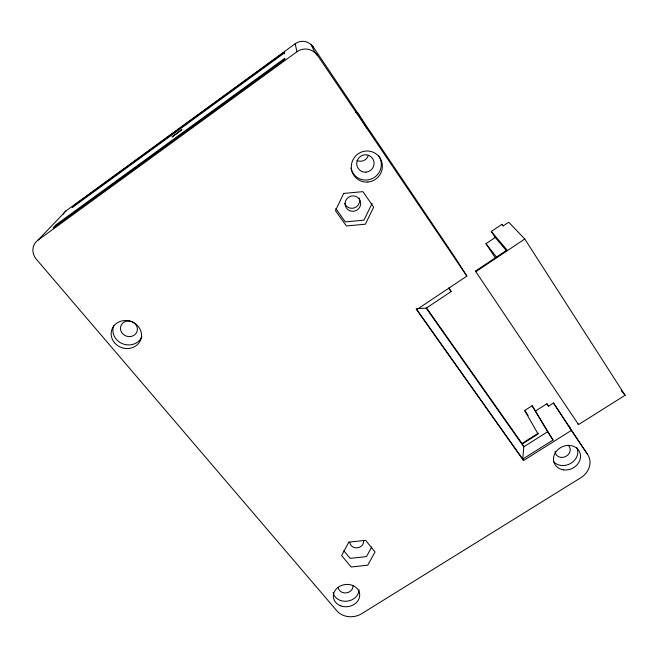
<?xml version="1.0" encoding="UTF-8"?>
<svg xmlns="http://www.w3.org/2000/svg" width="658" height="658" viewBox="0 0 658 658"><rect width="100%" height="100%" fill="white"/><g stroke="black" fill="none" stroke-linecap="round" stroke-linejoin="round"><path stroke-width="0.99" d="M284.322 53.833L284.618 51.892L74.79 204.877L72.158 207.648L284.643 52.763L284.618 51.892M372.14 203.355L363.973 220.159L345.31 221.911L335.769 208.52M371.745 546.995L366.49 556.602L350.114 558.362L343.863 550.804M37.876 240.236L66.277 210.667L295.187 43.749A13.481 12.979 79.9 0 1 313.364 47.162L454.752 257.031L466.867 276.13L416.596 309.679L523.505 460.542L571.333 430.439L587.619 454.497A18.843 16.162 -24.7 0 1 580.767 477.757L361.744 613.659A17.988 15.109 -8.3 0 1 336.904 610.871L36.379 259.277A14.739 13.283 28.4 0 1 37.876 240.236L296.939 51.768A15.274 14.756 80.3 0 1 317.608 55.626L314.763 52.196L311.201 44.834L313.364 47.162M506.413 250.706L495.235 237.472L491.312 231.476L501.955 224.312L503.345 225.826L508.716 222.215L524.78 239.019L625.1 395.269L578.53 424.591L577.979 423.768M495.523 258.183L485.966 243.69L495.235 237.472M578.53 424.591L475.421 271.121L507.047 250.007L491.312 231.476M524.78 239.019L475.808 271.688L475.421 271.121M417.164 308.561L426.203 308.174L451.125 291.568L449.233 288.122M416.152 308.61L522.756 459.078L523.801 446.807L522.32 443.977L538.071 434.017L524.665 410.493L532.141 405.723L553.033 440.013L522.756 459.078L523.505 460.542M535.702 410.905L546.938 403.757L548.649 406.282M587.619 454.497L553.518 403.009L548.484 406.208L546.938 403.757M521.769 443.656L538.219 433.252M532.141 405.723L547.612 431.763L523.801 446.807L426.203 308.174M355.665 112.469L357.615 112.658L366.712 128.039M621.226 390.638L625.1 395.269M485.966 243.69L496.782 257.41M448.493 288.072L451.125 291.568M426.442 307.747L522.32 443.977M524.665 410.493L528.111 415.469M317.353 55.124L466.867 276.13M547.612 431.763L553.033 440.013M553.518 403.009L571.333 430.439M501.955 224.312L503.074 226.039M295.187 43.749L296.939 51.768M352.959 585.875A7.411 6.259 -8 0 1 346.198 592.891A7.411 6.259 -8 0 1 338.237 587.479M568.035 445.153A7.756 6.695 -24.9 0 1 565.6 456.57A7.756 6.695 -24.9 0 1 555.105 451.355M568.997 425.882A17.684 15.389 -25.2 0 1 570.001 427.634M368.414 155.189A8.258 8.135 -55.7 0 1 357.023 160.527M363.603 541.205A6.884 5.93 -8.9 0 1 357.286 547.834A6.884 5.93 -8.9 0 1 349.916 542.669M359.235 198.05A7.748 7.6 -25.5 0 1 354.53 207.838A7.748 7.6 -25.5 0 1 344.685 203.363M63.168 214.154A13.012 11.877 30.9 0 1 66.277 210.667M359.038 589.774A13.119 11.071 -8 0 1 347.021 601.198A13.119 11.071 -8 0 1 333.08 592.595M576.803 447.481A13.728 11.844 -24.8 0 1 571.128 463.158A13.728 11.844 -24.8 0 1 553.806 461.883M378.72 155.839A15.521 15.257 -48.1 0 1 371.976 178.729A15.521 15.257 -48.1 0 1 350.928 168.127M141.898 336.748A15.134 13.76 17.1 0 1 122.511 343.723A15.134 13.76 17.1 0 1 113.842 325.439M172.157 136.872L181.773 129.758L172.157 136.872M343.69 193.419L335.481 210.683L346.388 225.974L365.379 224.197L373.686 207.13L362.903 191.643L343.69 193.419M348.822 542.143L341.617 555.533L351.133 566.999L367.748 565.206L375.035 551.947L365.618 540.341L348.822 542.143M56.243 224.633L53.117 227.939L284.856 59.294L284.824 58.249L56.243 224.633M366.021 172.141A8.76 8.612 -48.8 0 0 372.584 158.479A8.76 8.612 -48.8 0 0 357.598 159.804A8.76 8.612 -48.8 0 0 366.021 172.141M122.322 333.392A8.546 7.773 17.2 0 0 136.839 332.019A8.546 7.773 17.2 0 0 127.619 320.997A8.546 7.773 17.2 0 0 122.322 333.392M349.505 210.609A7.855 7.699 -24.9 0 0 360.691 202.894A7.855 7.699 -24.9 0 0 348.477 197.285A7.855 7.699 -24.9 0 0 349.505 210.609M340.819 605.886A13.234 11.145 -8 0 0 359.687 594.199A13.234 11.145 -8 0 0 339.084 586.656A13.234 11.145 -8 0 0 340.819 605.886M563.462 469.853A13.859 11.926 -24.8 0 0 580.109 453.239A13.859 11.926 -24.8 0 0 557.474 450.023A13.859 11.926 -24.8 0 0 563.462 469.853M367.912 182.044A15.685 15.405 -47.1 0 0 379.74 157.632A15.685 15.405 -47.1 0 0 352.894 159.952A15.685 15.405 -47.1 0 0 367.912 182.044M114.5 342.711A15.29 13.884 16.9 0 0 140.483 340.285A15.29 13.884 16.9 0 0 124.008 320.586A15.29 13.884 16.9 0 0 114.5 342.711"/></g></svg>
